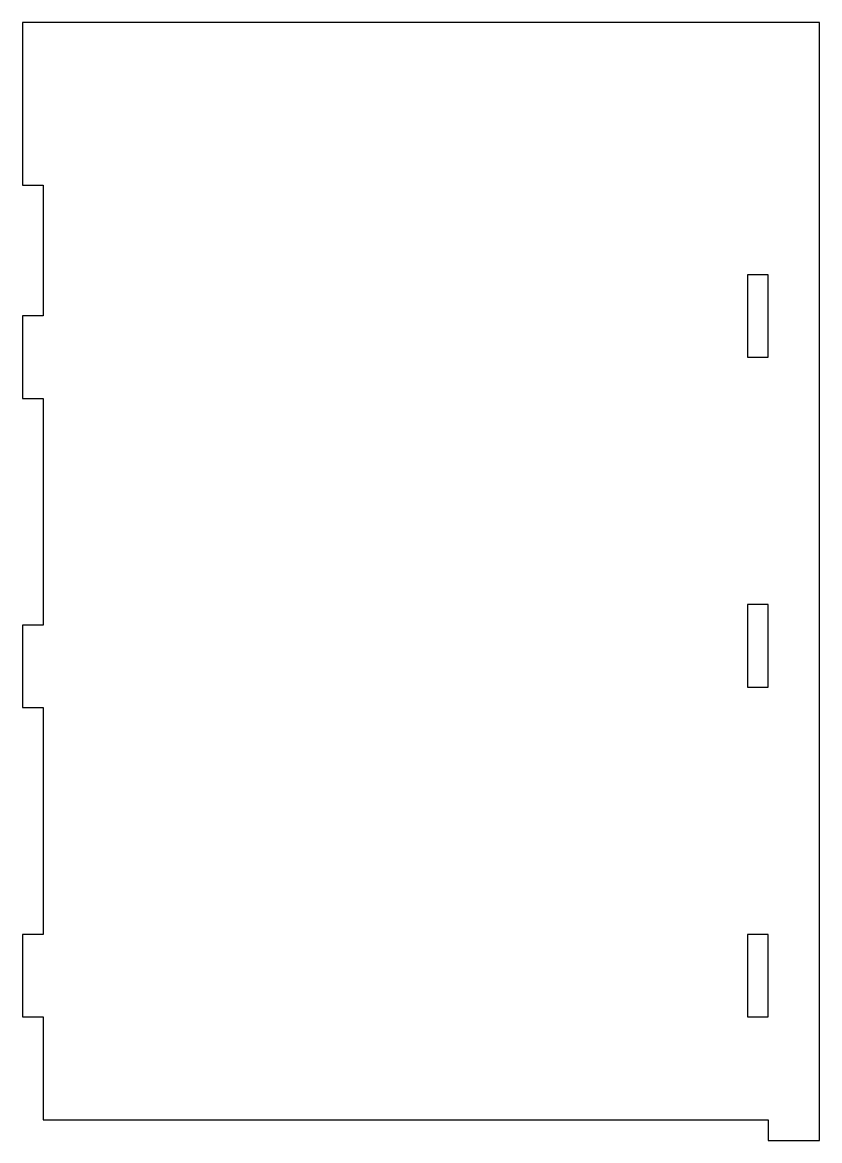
# Model space of a CAD drawing. Header units: millimetres. Extents: x 3467 to 3583, y 1665 to 1827.
import ezdxf

# ---------------------------------------------------------------- set-up
doc = ezdxf.new("R2010")
doc.units = ezdxf.units.MM

msp = doc.modelspace()

# ---------------------------------------------------------------- linework, layer by layer
at = {"color": 0, "extrusion": (0, -4.09462e-06, -1)}
for p, q in [((3466.99, 1827.28, 233.2), (3466.99, 1803.6, 233.2)), ((3582.95, 1827.28, 233.2), (3466.99, 1827.28, 233.2)), ((3582.95, 1664.57, 233.2), (3582.95, 1827.28, 233.2)), ((3466.99, 1803.6, 233.2), (3469.99, 1803.6, 233.2)), ((3469.99, 1803.6, 233.2), (3469.99, 1784.57, 233.2)), ((3575.45, 1790.57, 233.2), (3572.45, 1790.57, 233.2)), ((3572.45, 1790.57, 233.2), (3572.45, 1778.57, 233.2)), ((3575.45, 1778.57, 233.2), (3575.45, 1790.57, 233.2)), ((3466.99, 1784.57, 233.2), (3466.99, 1772.57, 233.2)), ((3469.99, 1784.57, 233.2), (3466.99, 1784.57, 233.2)), ((3572.45, 1778.57, 233.2), (3575.45, 1778.57, 233.2)), ((3466.99, 1772.57, 233.2), (3469.99, 1772.57, 233.2)), ((3469.99, 1772.57, 233.2), (3469.99, 1739.57, 233.2)), ((3575.45, 1742.57, 233.2), (3572.45, 1742.57, 233.2)), ((3572.45, 1742.57, 233.2), (3572.45, 1730.57, 233.2)), ((3575.45, 1730.57, 233.2), (3575.45, 1742.57, 233.2)), ((3466.99, 1739.57, 233.2), (3466.99, 1727.57, 233.2)), ((3469.99, 1739.57, 233.2), (3466.99, 1739.57, 233.2)), ((3572.45, 1730.57, 233.2), (3575.45, 1730.57, 233.2)), ((3466.99, 1727.57, 233.2), (3469.99, 1727.57, 233.2)), ((3469.99, 1727.57, 233.2), (3469.99, 1694.57, 233.2)), ((3466.99, 1694.57, 233.2), (3466.99, 1682.57, 233.2)), ((3469.99, 1694.57, 233.2), (3466.99, 1694.57, 233.2)), ((3575.45, 1694.57, 233.2), (3572.45, 1694.57, 233.2)), ((3572.45, 1694.57, 233.2), (3572.45, 1682.57, 233.2)), ((3575.45, 1682.57, 233.2), (3575.45, 1694.57, 233.2)), ((3466.99, 1682.57, 233.2), (3469.99, 1682.57, 233.2)), ((3469.99, 1682.57, 233.2), (3469.99, 1667.57, 233.2)), ((3572.45, 1682.57, 233.2), (3575.45, 1682.57, 233.2)), ((3469.99, 1667.57, 233.2), (3575.45, 1667.57, 233.2)), ((3575.45, 1667.57, 233.2), (3575.45, 1664.57, 233.2)), ((3575.45, 1664.57, 233.2), (3582.95, 1664.57, 233.2))]:
    msp.add_line(p, q, dxfattribs=at)

doc.saveas('drawing.dxf')
